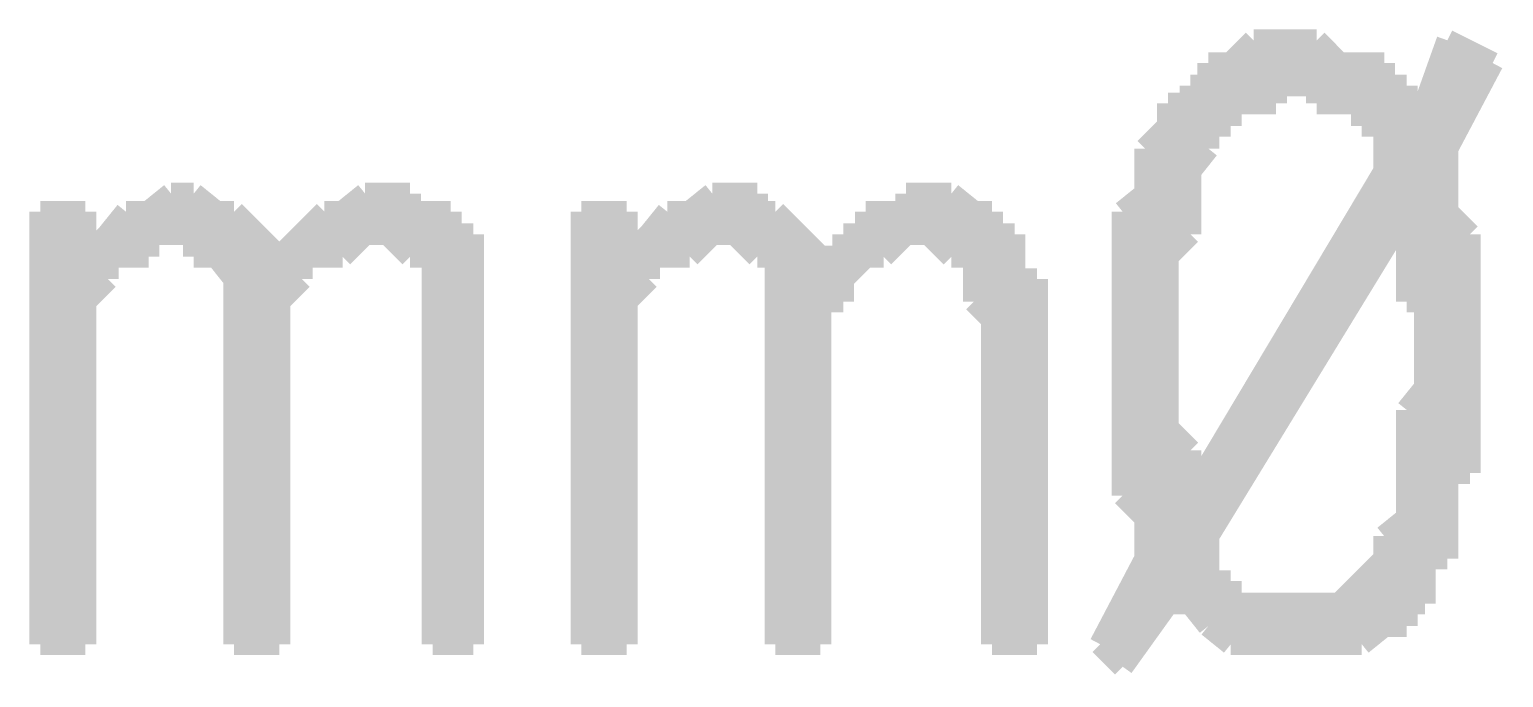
# Model space of a CAD drawing. Header units: millimetres. Extents: x 5 to 350, y 3 to 213.
# Drawn here: x 88.77 to 94.53, y 177.42 to 179.96 of the extents above; entities that cross this region are included whole.
import ezdxf

# ---------------------------------------------------------------- set-up
doc = ezdxf.new("R2010")
doc.units = ezdxf.units.MM
doc.layers.add('H', color=251, linetype='Continuous')
doc.layers.add('P', color=255, linetype='Continuous')

msp = doc.modelspace()

# ---------------------------------------------------------------- hatches: boundary and pattern name
at = {"layer": 'H', "linetype": 'Continuous'}
for points in [[(93.045, 177.465), (92.957, 177.553), (93.133, 177.888), (93.133, 178.047), (93.31, 178.135), (94.068, 179.405), (94.068, 179.582), (93.98, 179.582), (94.227, 179.67), (94.315, 179.917), (94.492, 179.828), (94.315, 179.493), (94.315, 179.317), (94.156, 179.246), (93.38, 177.976), (93.38, 177.8), (93.468, 177.8), (93.468, 177.712), (93.222, 177.712), (93.045, 177.465)], [(93.133, 178.047), (93.045, 178.135), (93.045, 179.246), (93.133, 179.317), (93.133, 179.493), (93.222, 179.582), (93.222, 179.67), (93.31, 179.67), (93.31, 179.74), (93.38, 179.74), (93.38, 179.828), (93.468, 179.828), (93.557, 179.917), (93.804, 179.917), (93.892, 179.828), (94.068, 179.828), (94.068, 179.74), (93.645, 179.74), (93.645, 179.67), (93.468, 179.67), (93.468, 179.582), (93.38, 179.582), (93.38, 179.493), (93.31, 179.405), (93.31, 179.158), (93.222, 179.07), (93.222, 178.4), (93.31, 178.312), (93.31, 178.135), (93.133, 178.047)], [(93.98, 179.582), (93.98, 179.67), (93.804, 179.67), (93.804, 179.74), (94.156, 179.74), (94.156, 179.67), (94.227, 179.67), (93.98, 179.582)], [(88.988, 179.07), (89.147, 179.246), (89.235, 179.246), (89.323, 179.317), (89.412, 179.317), (89.5, 179.246), (89.57, 179.246), (89.658, 179.158), (89.235, 179.158), (89.235, 179.07), (88.988, 179.07)], [(90.346, 177.553), (90.346, 179.07), (90.258, 179.07), (90.17, 179.158), (89.835, 179.158), (89.923, 179.246), (89.994, 179.246), (90.082, 179.317), (90.258, 179.317), (90.258, 179.246), (90.417, 179.246), (90.417, 179.158), (90.505, 179.158), (90.505, 177.553), (90.346, 177.553)], [(91.105, 179.07), (91.264, 179.246), (91.352, 179.246), (91.44, 179.317), (91.616, 179.317), (91.616, 179.246), (91.687, 179.246), (91.775, 179.158), (91.44, 179.158), (91.352, 179.07), (91.105, 179.07)], [(92.534, 177.553), (92.534, 178.823), (92.463, 178.894), (92.463, 179.07), (92.375, 179.07), (92.287, 179.158), (92.04, 179.158), (92.04, 179.246), (92.198, 179.246), (92.198, 179.317), (92.375, 179.317), (92.463, 179.246), (92.534, 179.246), (92.534, 179.158), (92.622, 179.158), (92.622, 178.982), (92.71, 178.982), (92.71, 177.553), (92.534, 177.553)], [(93.468, 177.553), (93.31, 177.712), (93.892, 177.712), (94.068, 177.888), (94.068, 177.976), (94.156, 178.047), (94.156, 178.47), (94.227, 178.558), (94.227, 178.894), (94.156, 178.894), (94.156, 179.246), (94.315, 179.317), (94.315, 179.246), (94.403, 179.158), (94.403, 178.223), (94.315, 178.223), (94.315, 177.888), (94.227, 177.888), (94.227, 177.712), (94.156, 177.712), (94.156, 177.624), (94.068, 177.624), (93.98, 177.553), (93.468, 177.553)], [(88.812, 177.553), (88.812, 179.246), (88.988, 179.246), (88.988, 179.07), (89.076, 179.07), (89.076, 178.982), (88.988, 178.894), (88.988, 177.553), (88.812, 177.553)], [(90.928, 177.553), (90.928, 179.246), (91.105, 179.246), (91.105, 179.07), (91.193, 179.07), (91.193, 178.982), (91.105, 178.894), (91.105, 177.553), (90.928, 177.553)], [(89.57, 177.553), (89.57, 178.982), (89.5, 179.07), (89.412, 179.07), (89.412, 179.158), (89.658, 179.158), (89.747, 179.07), (89.835, 179.07), (89.835, 178.982), (89.747, 178.894), (89.747, 177.553), (89.57, 177.553)], [(89.747, 179.07), (89.835, 179.158), (90.082, 179.158), (89.994, 179.07), (89.747, 179.07)], [(91.687, 177.553), (91.687, 179.07), (91.616, 179.07), (91.528, 179.158), (91.775, 179.158), (91.863, 179.07), (92.04, 179.07), (91.952, 178.982), (91.952, 178.894), (91.863, 178.894), (91.863, 177.553), (91.687, 177.553)], [(91.952, 179.07), (91.952, 179.158), (92.198, 179.158), (92.11, 179.07), (91.952, 179.07)]]:
    msp.add_hatch(color=256, dxfattribs=at).paths.add_polyline_path(points)

# ---------------------------------------------------------------- linework, layer by layer
at = {"layer": 'P', "const_width": 0.085}
for points in [[(93.557, 179.917), (93.468, 179.828)], [(93.645, 179.917), (93.557, 179.917)], [(93.733, 179.917), (93.645, 179.917)], [(93.804, 179.917), (93.733, 179.917)], [(93.892, 179.828), (93.804, 179.917)], [(93.804, 179.917), (93.804, 179.917)], [(94.315, 179.917), (94.227, 179.67)], [(94.492, 179.828), (94.315, 179.917)], [(93.468, 179.828), (93.38, 179.828)], [(93.38, 179.828), (93.38, 179.74)], [(93.98, 179.828), (93.892, 179.828)], [(94.068, 179.828), (93.98, 179.828)], [(94.068, 179.74), (94.068, 179.828)], [(94.315, 179.493), (94.492, 179.828)], [(93.38, 179.74), (93.31, 179.74)], [(93.31, 179.74), (93.31, 179.67)], [(93.645, 179.67), (93.645, 179.74)], [(93.645, 179.74), (93.733, 179.74)], [(94.156, 179.74), (93.733, 179.74)], [(93.733, 179.74), (93.804, 179.74)], [(93.733, 179.74), (94.156, 179.74)], [(93.804, 179.74), (93.804, 179.67)], [(94.156, 179.74), (94.068, 179.74)], [(94.156, 179.67), (94.156, 179.74)], [(93.31, 179.67), (93.222, 179.67)], [(93.222, 179.67), (93.222, 179.582)], [(93.468, 179.582), (93.468, 179.67)], [(93.468, 179.67), (93.557, 179.67)], [(93.557, 179.67), (93.645, 179.67)], [(93.804, 179.67), (93.892, 179.67)], [(93.892, 179.67), (93.98, 179.67)], [(93.98, 179.67), (93.98, 179.582)], [(93.98, 179.582), (94.227, 179.67)], [(94.227, 179.67), (93.98, 179.582)], [(94.227, 179.67), (94.156, 179.67)], [(93.222, 179.582), (93.133, 179.493)], [(93.38, 179.493), (93.38, 179.582)], [(93.38, 179.582), (93.468, 179.582)], [(93.98, 179.582), (94.068, 179.582)], [(94.068, 179.582), (94.068, 179.493)], [(93.133, 179.493), (93.133, 179.405)], [(93.31, 179.405), (93.38, 179.493)], [(94.068, 179.493), (94.068, 179.405)], [(94.315, 179.405), (94.315, 179.493)], [(93.133, 179.405), (93.133, 179.317)], [(94.068, 179.405), (93.31, 178.135)], [(93.31, 179.317), (93.31, 179.405)], [(94.315, 179.317), (94.315, 179.405)], [(89.323, 179.317), (89.235, 179.246)], [(89.412, 179.317), (89.323, 179.317)], [(89.5, 179.246), (89.412, 179.317)], [(89.412, 179.317), (89.412, 179.317)], [(90.082, 179.317), (89.994, 179.246)], [(90.17, 179.317), (90.082, 179.317)], [(90.258, 179.317), (90.17, 179.317)], [(90.258, 179.246), (90.258, 179.317)], [(91.44, 179.317), (91.352, 179.246)], [(91.528, 179.317), (91.44, 179.317)], [(91.616, 179.317), (91.528, 179.317)], [(91.616, 179.246), (91.616, 179.317)], [(92.287, 179.317), (92.198, 179.317)], [(92.198, 179.317), (92.198, 179.246)], [(92.375, 179.317), (92.287, 179.317)], [(92.463, 179.246), (92.375, 179.317)], [(93.133, 179.317), (93.045, 179.246)], [(93.31, 179.246), (93.31, 179.317)], [(94.315, 179.317), (94.156, 179.246)], [(94.156, 179.246), (94.315, 179.317)], [(94.315, 179.246), (94.315, 179.317)], [(88.988, 179.246), (88.812, 179.246)], [(88.812, 179.246), (88.812, 177.553)], [(88.988, 179.07), (88.988, 179.246)], [(89.147, 179.246), (89.076, 179.158)], [(89.235, 179.246), (89.147, 179.246)], [(89.57, 179.246), (89.5, 179.246)], [(89.658, 179.158), (89.57, 179.246)], [(89.923, 179.246), (89.835, 179.158)], [(89.994, 179.246), (89.923, 179.246)], [(90.346, 179.246), (90.258, 179.246)], [(90.417, 179.246), (90.346, 179.246)], [(90.417, 179.158), (90.417, 179.246)], [(91.105, 179.246), (90.928, 179.246)], [(90.928, 179.246), (90.928, 177.553)], [(91.105, 179.07), (91.105, 179.246)], [(91.264, 179.246), (91.193, 179.158)], [(91.352, 179.246), (91.264, 179.246)], [(91.687, 179.246), (91.616, 179.246)], [(91.775, 179.158), (91.687, 179.246)], [(92.11, 179.246), (92.04, 179.246)], [(92.04, 179.246), (92.04, 179.158)], [(92.198, 179.246), (92.11, 179.246)], [(92.534, 179.246), (92.463, 179.246)], [(92.534, 179.158), (92.534, 179.246)], [(93.045, 179.246), (93.045, 179.158)], [(93.31, 179.158), (93.31, 179.246)], [(93.38, 177.976), (94.156, 179.246)], [(94.156, 179.246), (94.156, 179.158)], [(94.403, 179.158), (94.315, 179.246)], [(89.076, 179.158), (88.988, 179.07)], [(89.235, 179.07), (89.235, 179.158)], [(89.235, 179.158), (89.323, 179.158)], [(89.658, 179.158), (89.323, 179.158)], [(89.323, 179.158), (89.412, 179.158)], [(89.323, 179.158), (89.658, 179.158)], [(89.412, 179.158), (89.412, 179.07)], [(89.747, 179.07), (89.658, 179.158)], [(89.835, 179.158), (89.747, 179.07)], [(90.082, 179.158), (89.835, 179.158)], [(89.835, 179.158), (90.082, 179.158)], [(89.994, 179.07), (90.082, 179.158)], [(90.082, 179.158), (90.082, 179.158)], [(90.082, 179.158), (90.17, 179.158)], [(90.17, 179.158), (90.258, 179.07)], [(90.505, 179.158), (90.417, 179.158)], [(90.505, 179.07), (90.505, 179.158)], [(91.193, 179.158), (91.105, 179.07)], [(91.352, 179.07), (91.44, 179.158)], [(91.775, 179.158), (91.44, 179.158)], [(91.44, 179.158), (91.528, 179.158)], [(91.44, 179.158), (91.775, 179.158)], [(91.528, 179.158), (91.616, 179.07)], [(91.863, 179.07), (91.775, 179.158)], [(91.952, 179.158), (91.952, 179.07)], [(92.287, 179.158), (91.952, 179.158)], [(92.04, 179.158), (91.952, 179.158)], [(91.952, 179.158), (92.287, 179.158)], [(92.11, 179.07), (92.198, 179.158)], [(92.198, 179.158), (92.287, 179.158)], [(92.287, 179.158), (92.375, 179.07)], [(92.622, 179.158), (92.534, 179.158)], [(92.622, 179.07), (92.622, 179.158)], [(93.045, 179.158), (93.045, 179.07)], [(93.222, 179.07), (93.31, 179.158)], [(94.156, 179.158), (94.156, 179.07)], [(94.403, 179.07), (94.403, 179.158)], [(89.076, 179.07), (88.988, 179.07)], [(88.988, 179.07), (89.076, 179.07)], [(89.076, 178.982), (89.076, 179.07)], [(89.076, 179.07), (89.147, 179.07)], [(89.147, 179.07), (89.235, 179.07)], [(89.412, 179.07), (89.5, 179.07)], [(89.5, 179.07), (89.57, 178.982)], [(89.923, 179.07), (89.747, 179.07)], [(89.747, 179.07), (89.747, 179.07)], [(89.747, 179.07), (89.923, 179.07)], [(89.835, 178.982), (89.835, 179.07)], [(89.835, 179.07), (89.923, 179.07)], [(89.923, 179.07), (89.994, 179.07)], [(90.258, 179.07), (90.346, 179.07)], [(90.346, 179.07), (90.346, 178.982)], [(90.505, 178.982), (90.505, 179.07)], [(91.264, 179.07), (91.105, 179.07)], [(91.105, 179.07), (91.264, 179.07)], [(91.193, 178.982), (91.193, 179.07)], [(91.193, 179.07), (91.264, 179.07)], [(91.264, 179.07), (91.352, 179.07)], [(91.616, 179.07), (91.687, 179.07)], [(91.687, 179.07), (91.687, 178.982)], [(92.04, 179.07), (91.863, 179.07)], [(91.863, 179.07), (91.863, 179.07)], [(91.952, 179.07), (91.863, 179.07)], [(91.863, 179.07), (92.04, 179.07)], [(91.952, 178.982), (92.04, 179.07)], [(92.04, 179.07), (92.11, 179.07)], [(92.375, 179.07), (92.463, 179.07)], [(92.463, 179.07), (92.463, 178.982)], [(92.622, 178.982), (92.622, 179.07)], [(93.045, 179.07), (93.045, 178.982)], [(93.222, 178.982), (93.222, 179.07)], [(94.156, 179.07), (94.156, 178.982)], [(94.403, 178.982), (94.403, 179.07)], [(88.988, 178.894), (89.076, 178.982)], [(89.57, 178.982), (89.57, 178.894)], [(89.747, 178.894), (89.835, 178.982)], [(90.346, 178.982), (90.346, 178.894)], [(90.505, 178.894), (90.505, 178.982)], [(91.105, 178.894), (91.193, 178.982)], [(91.687, 178.982), (91.687, 178.894)], [(91.952, 178.894), (91.952, 178.982)], [(92.463, 178.982), (92.463, 178.894)], [(92.71, 178.982), (92.622, 178.982)], [(92.71, 178.894), (92.71, 178.982)], [(93.045, 178.982), (93.045, 178.894)], [(93.222, 178.894), (93.222, 178.982)], [(94.156, 178.982), (94.156, 178.894)], [(94.403, 178.894), (94.403, 178.982)], [(88.988, 178.823), (88.988, 178.894)], [(89.57, 178.894), (89.57, 178.823)], [(89.747, 178.823), (89.747, 178.894)], [(90.346, 178.894), (90.346, 178.823)], [(90.505, 178.823), (90.505, 178.894)], [(91.105, 178.823), (91.105, 178.894)], [(91.687, 178.894), (91.687, 178.823)], [(91.863, 178.823), (91.863, 178.894)], [(91.863, 178.894), (91.952, 178.894)], [(92.463, 178.894), (92.534, 178.823)], [(92.71, 178.823), (92.71, 178.894)], [(93.045, 178.894), (93.045, 178.823)], [(93.222, 178.823), (93.222, 178.894)], [(94.156, 178.894), (94.227, 178.894)], [(94.227, 178.894), (94.227, 178.823)], [(94.403, 178.823), (94.403, 178.894)], [(88.988, 177.553), (88.988, 178.823)], [(89.57, 178.823), (89.57, 178.735)], [(89.747, 177.553), (89.747, 178.823)], [(90.346, 178.823), (90.346, 178.735)], [(90.505, 178.735), (90.505, 178.823)], [(91.105, 177.553), (91.105, 178.823)], [(91.687, 178.823), (91.687, 178.735)], [(91.863, 177.553), (91.863, 178.823)], [(92.534, 178.823), (92.534, 178.735)], [(92.71, 178.735), (92.71, 178.823)], [(93.045, 178.823), (93.045, 178.735)], [(93.222, 178.735), (93.222, 178.823)], [(94.227, 178.823), (94.227, 178.735)], [(94.403, 178.735), (94.403, 178.823)], [(89.57, 178.735), (89.57, 177.553)], [(90.346, 178.735), (90.346, 177.553)], [(90.505, 177.553), (90.505, 178.735)], [(91.687, 178.735), (91.687, 177.553)], [(92.534, 178.735), (92.534, 177.553)], [(92.71, 177.553), (92.71, 178.735)], [(93.045, 178.735), (93.045, 178.647)], [(93.222, 178.647), (93.222, 178.735)], [(94.227, 178.735), (94.227, 178.647)], [(94.403, 178.647), (94.403, 178.735)], [(93.045, 178.647), (93.045, 178.558)], [(93.222, 178.558), (93.222, 178.647)], [(94.227, 178.647), (94.227, 178.558)], [(94.403, 178.558), (94.403, 178.647)], [(93.045, 178.558), (93.045, 178.47)], [(93.222, 178.47), (93.222, 178.558)], [(94.227, 178.558), (94.156, 178.47)], [(94.403, 178.47), (94.403, 178.558)], [(93.045, 178.47), (93.045, 178.4)], [(93.222, 178.4), (93.222, 178.47)], [(94.156, 178.47), (94.156, 178.4)], [(94.403, 178.4), (94.403, 178.47)], [(93.045, 178.4), (93.045, 178.312)], [(93.31, 178.312), (93.222, 178.4)], [(94.156, 178.4), (94.156, 178.312)], [(94.403, 178.312), (94.403, 178.4)], [(93.045, 178.312), (93.045, 178.223)], [(93.31, 178.223), (93.31, 178.312)], [(94.156, 178.312), (94.156, 178.223)], [(94.403, 178.223), (94.403, 178.312)], [(93.045, 178.223), (93.045, 178.135)], [(93.31, 178.135), (93.31, 178.223)], [(94.156, 178.223), (94.156, 178.135)], [(94.315, 178.135), (94.315, 178.223)], [(94.315, 178.223), (94.403, 178.223)], [(93.045, 178.135), (93.133, 178.047)], [(93.31, 178.135), (93.133, 178.047)], [(93.133, 178.047), (93.31, 178.135)], [(94.156, 178.135), (94.156, 178.047)], [(94.315, 178.047), (94.315, 178.135)], [(93.133, 178.047), (93.133, 177.976)], [(94.156, 178.047), (94.068, 177.976)], [(94.315, 177.976), (94.315, 178.047)], [(93.133, 177.976), (93.133, 177.888)], [(93.38, 177.888), (93.38, 177.976)], [(94.068, 177.976), (94.068, 177.888)], [(94.315, 177.888), (94.315, 177.976)], [(93.133, 177.888), (92.957, 177.553)], [(93.38, 177.8), (93.38, 177.888)], [(94.068, 177.888), (93.98, 177.8)], [(94.227, 177.8), (94.227, 177.888)], [(94.227, 177.888), (94.315, 177.888)], [(93.468, 177.8), (93.38, 177.8)], [(93.468, 177.712), (93.468, 177.8)], [(93.98, 177.8), (93.892, 177.712)], [(94.227, 177.712), (94.227, 177.8)], [(93.045, 177.465), (93.222, 177.712)], [(93.468, 177.712), (93.222, 177.712)], [(93.222, 177.712), (93.31, 177.712)], [(93.222, 177.712), (93.468, 177.712)], [(93.31, 177.712), (93.733, 177.712)], [(93.733, 177.712), (93.31, 177.712)], [(93.31, 177.712), (93.38, 177.624)], [(93.557, 177.712), (93.468, 177.712)], [(93.645, 177.712), (93.557, 177.712)], [(93.733, 177.712), (93.645, 177.712)], [(93.804, 177.712), (93.733, 177.712)], [(93.892, 177.712), (93.804, 177.712)], [(94.156, 177.624), (94.156, 177.712)], [(94.156, 177.712), (94.227, 177.712)], [(93.38, 177.624), (93.468, 177.553)], [(93.98, 177.553), (94.068, 177.624)], [(94.068, 177.624), (94.156, 177.624)], [(88.812, 177.553), (88.988, 177.553)], [(89.57, 177.553), (89.747, 177.553)], [(90.346, 177.553), (90.505, 177.553)], [(90.928, 177.553), (91.105, 177.553)], [(91.687, 177.553), (91.863, 177.553)], [(92.534, 177.553), (92.71, 177.553)], [(92.957, 177.553), (93.045, 177.465)], [(93.468, 177.553), (93.557, 177.553)], [(93.557, 177.553), (93.645, 177.553)], [(93.645, 177.553), (93.733, 177.553)], [(93.733, 177.553), (93.804, 177.553)], [(93.804, 177.553), (93.892, 177.553)], [(93.892, 177.553), (93.98, 177.553)]]:
    msp.add_lwpolyline(points, dxfattribs=at)

doc.saveas('drawing.dxf')
